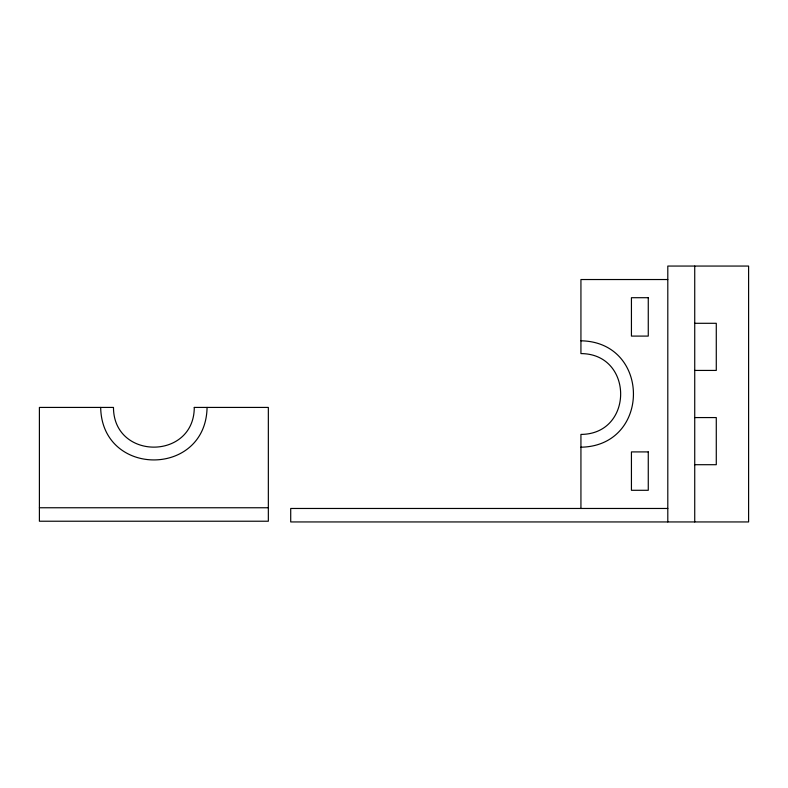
<?xml version="1.0" encoding="UTF-8"?>
<svg xmlns="http://www.w3.org/2000/svg" width="788" height="788" viewBox="0 0 788 788"><rect width="100%" height="100%" fill="white"/><g stroke="black" fill="none" stroke-linecap="round" stroke-linejoin="round"><path stroke-width="1.18" d="M207.067 407.426C205.895 477.42 101.849 477.42 100.677 407.426M580.933 447.2C650.937 446.018 650.937 341.982 580.933 340.8M667.8 279.533L580.933 279.533L580.933 353.595C633.887 353.704 633.887 434.296 580.933 434.405L580.933 508.457M694.73 323.297L716.282 323.297L716.282 370.429L694.73 370.429M694.73 417.571L716.282 417.571L716.282 464.703L694.73 464.703M39.4 507.758L268.344 507.758M667.8 508.467L290.713 508.467L290.713 521.942L748.6 521.942L748.6 266.058L667.8 266.058L667.8 521.942M694.73 266.058L694.73 521.942M194.272 407.426C194.173 460.369 113.57 460.369 113.472 407.426L39.4 407.426L39.4 521.223L268.344 521.223L268.344 407.426L194.272 407.426M648.268 297.706L631.434 297.706L631.434 336.092L648.268 336.092L648.268 297.706M648.268 451.908L631.434 451.908L631.434 490.294L648.268 490.294L648.268 451.908"/></g></svg>
